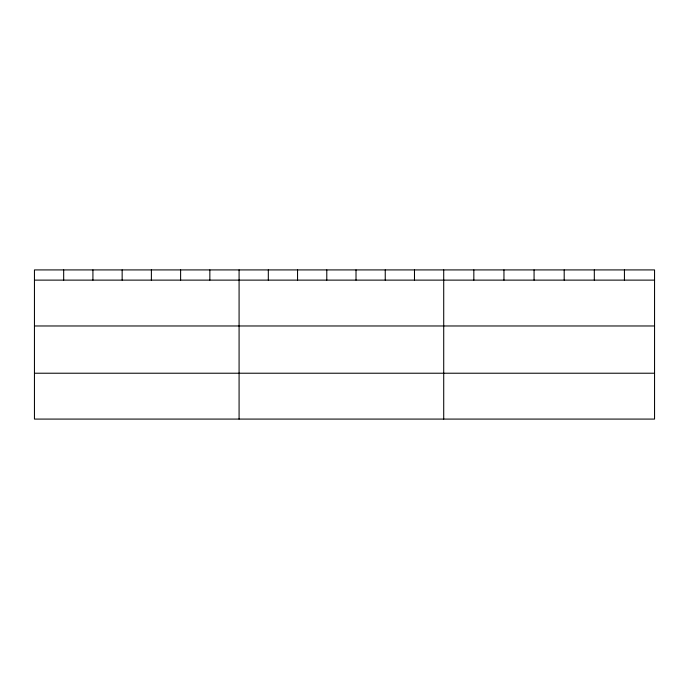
<?xml version="1.0" encoding="UTF-8"?>
<svg xmlns="http://www.w3.org/2000/svg" width="689" height="689" viewBox="0 0 689 689"><rect width="100%" height="100%" fill="white"/><g stroke="black" fill="none" stroke-linecap="round" stroke-linejoin="round"><path stroke-width="1.03" d="M654.55 280.122L654.55 419.084L34.45 419.084L34.45 269.916L654.55 269.916L654.55 280.122L34.45 280.122M34.45 325.975L654.55 325.975M34.45 373.223L654.55 373.223M624.432 269.916L624.432 280.122M594.314 269.916L594.314 280.122M564.196 269.916L564.196 280.122M534.07 269.916L534.07 280.122M503.952 269.916L503.952 280.122M473.834 269.916L473.834 280.122M443.716 269.916L443.716 419.084M414.485 269.916L414.485 280.122M385.246 269.916L385.246 280.122M356.015 269.916L356.015 280.122M326.784 269.916L326.784 280.122M297.553 269.916L297.553 280.122M268.314 269.916L268.314 280.122M239.083 269.916L239.083 419.084M209.852 269.916L209.852 280.122M180.613 269.916L180.613 280.122M151.382 269.916L151.382 280.122M122.151 269.916L122.151 280.122M92.92 269.916L92.92 280.122M63.681 269.916L63.681 280.122"/></g></svg>
